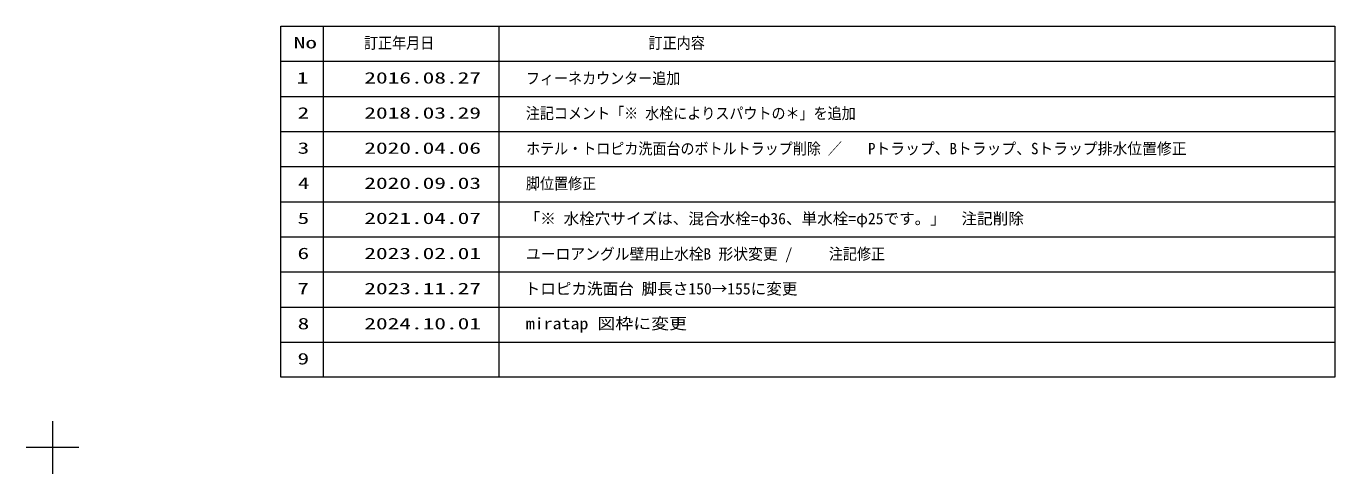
# Model space of a CAD drawing. Units: millimetres, scale not verified. Extents: x -6062 to 6062, y -3045 to 3045.
# Drawn here: x 2338 to 6062, y -3045 to -1770 of the extents above; entities that cross this region are included whole.
import ezdxf
from ezdxf.enums import TextEntityAlignment as Align

# ---------------------------------------------------------------- set-up
doc = ezdxf.new("R2010")
doc.units = ezdxf.units.MM
doc.header["$LTSCALE"] = 20
doc.layers.add('0-0_1図面枠', color=7, linetype='Continuous', lineweight=9)
doc.styles.add('ＭＳ ゴシック', font='')
doc.styles.get('ＭＳ ゴシック').set_extended_font_data('MS Gothic')

# ---------------------------------------------------------------- blocks, each defined once
blk = doc.blocks.new('グループ')
at = {"layer": '0-0_1図面枠'}
for p, q in [((84000, -57900), (84000, -60900)), ((85500, -59400), (82500, -59400))]:
    blk.add_line(p, q, dxfattribs=at)
blk = doc.blocks.new('グループ-1')
at = {"layer": '0-0_1図面枠'}
for p, q in [((99400, -35400), (99400, -55400)), ((109400, -35400), (109400, -55400)), ((97000, -37400), (157000, -37400)), ((97000, -39400), (157000, -39400)), ((97000, -41400), (157000, -41400)), ((97000, -43400), (157000, -43400)), ((97000, -45400), (157000, -45400)), ((97000, -47400), (157000, -47400)), ((97000, -49400), (157000, -49400)), ((97000, -51400), (157000, -51400)), ((97000, -53400), (157000, -53400))]:
    blk.add_line(p, q, dxfattribs=at)
blk.add_lwpolyline([(97000, -35400), (157000, -35400), (157000, -55400), (97000, -55400)], close=True, dxfattribs=at)
blk = doc.blocks.new('図面枠')
at = {"layer": '0-0_1図面枠'}
for name in ['グループ', 'グループ-1']:
    blk.add_blockref(name, (0, 0), dxfattribs=at)
at = {"layer": '0-0_1図面枠', "style": 'ＭＳ ゴシック'}
for s, width, p in [('No', 1.5, (97731, -36863.4)), ('訂正年月日', 0.9, (101734.4, -36876.6)), ('訂正内容', 0.9, (117934.4, -36878.7)), ('1', 1.5, (97896.5, -38865.1)), ('2', 1.5, (97949.9, -40863.4)), ('3', 1.5, (97949.9, -42863.4)), ('4', 1.5, (97965.5, -44863.4)), ('5', 1.5, (97949.9, -46863.4)), ('6', 1.5, (97945.9, -48863.4)), ('7', 1.5, (97934.4, -50863.4)), ('8', 1.5, (97954, -52863.4)), ('9', 1.5, (97945.9, -54863.4))]:
    blk.add_text(s, height=650.9, dxfattribs=dict(at, width=width)).set_placement(p, align=Align.BOTTOM_LEFT)

msp = doc.modelspace()

# ---------------------------------------------------------------- block references
at = {"layer": '0-0_1図面枠', "xscale": 0.05, "yscale": 0.05}
msp.add_blockref('図面枠', (-1787.5, 0), dxfattribs=at)

# ---------------------------------------------------------------- texts
at = {"layer": '0-0_1図面枠', "style": 'ＭＳ ゴシック'}
for s, width, p in [('フィーネカウンター追加', 0.9, (3760, -1944.41)), ('2016.08.27', 1.5, (3300, -1943.26)), ('2018.03.29', 1.5, (3300, -2043.26)), ('注記コメント「※ 水栓によりスパウトの＊」を追加', 0.9, (3759.79, -2044.22)), ('2020.04.06', 1.5, (3300, -2143.26)), ('ホテル・トロピカ洗面台のボトルトラップ削除 ／', 0.9, (3760.4, -2144.69)), ('Pトラップ、Bトラップ、Sトラップ排水位置修正', 0.95, (4733.89, -2144.69)), ('脚位置修正', 0.9, (3760.2, -2244.22)), ('2020.09.03', 1.5, (3300, -2243.26)), ('2021.04.07', 1.5, (3300, -2343.26)), ('2023.02.01', 1.5, (3300, -2443.26)), ('ユーロアングル壁用止水栓B 形状変更 /', 0.95, (3759.79, -2444.71)), ('注記修正', 0.9, (4622.4, -2444.71)), ('2023.11.27', 1.5, (3300, -2543.26)), ('2024.10.01', 1.5, (3300, -2643.26)), ('miratap 図枠に変更', 1.15, (3759.62, -2642.97))]:
    msp.add_text(s, height=32.55, dxfattribs=dict(at, width=width)).set_placement(p, align=Align.BOTTOM_LEFT)
for s, p in [('「※ 水栓穴サイズは、混合水栓=φ36、単水栓=φ25です。」\u3000注記削除', (3756.34, -2344.03)), ('トロピカ洗面台 脚長さ150→155に変更', (3756.34, -2543.85))]:
    msp.add_text(s, height=32.55, dxfattribs=at).set_placement(p, align=Align.BOTTOM_LEFT)

doc.saveas('drawing.dxf')
